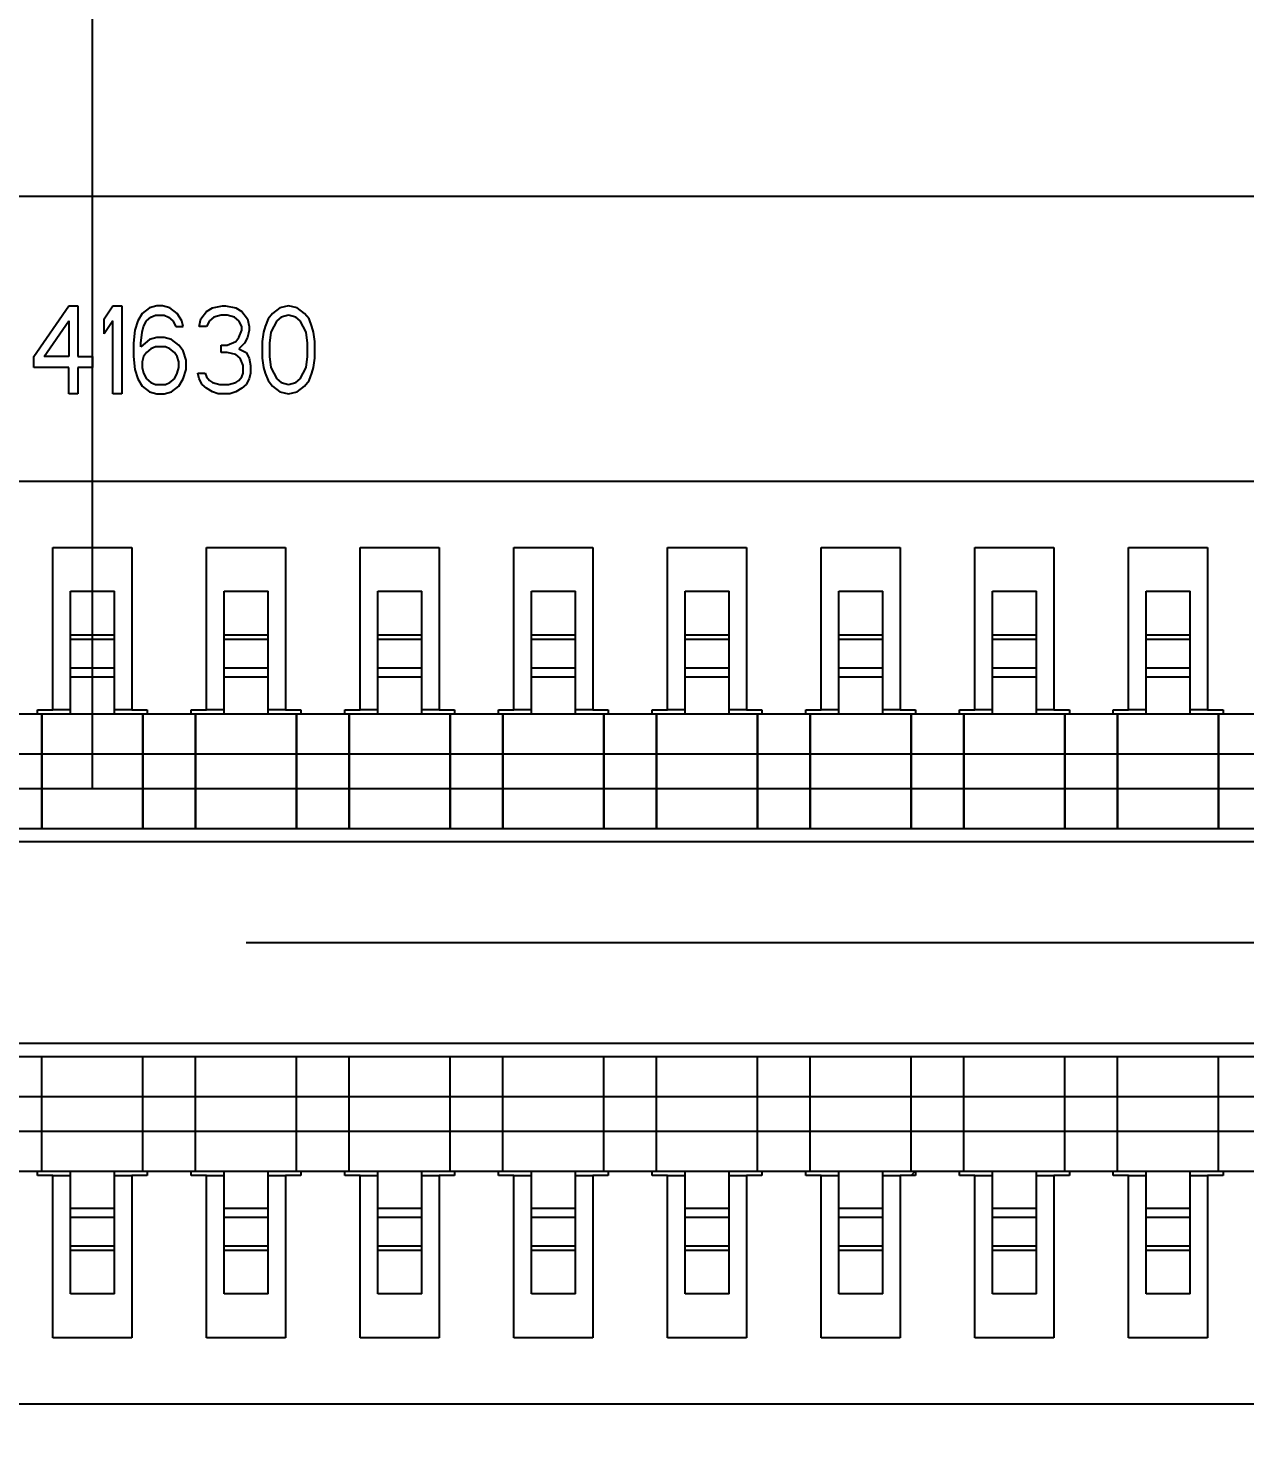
# Model space of a CAD drawing. Header units: millimetres. Extents: x 7 to 507, y -14 to 339.
# Drawn here: x 63.071 to 65.843, y 207.151 to 210.341 of the extents above; entities that cross this region are included whole.
import ezdxf

# ---------------------------------------------------------------- set-up
doc = ezdxf.new("R2010")
doc.units = ezdxf.units.MM
doc.header["$LTSCALE"] = 23.1
doc.layers.get('0').update_dxf_attribs({"linetype": 'CONTINUOUS'})
for name, color, linetype in [('01_ASM_ALL_AXIS', 7, 'CONTINUOUS'), ('_10438', 7, 'CONTINUOUS'), ('_139725', 7, 'CONTINUOUS'), ('_150206', 7, 'CONTINUOUS'), ('_15829', 7, 'CONTINUOUS'), ('_169248', 7, 'CONTINUOUS'), ('_205064', 7, 'CONTINUOUS'), ('_255766', 7, 'CONTINUOUS'), ('_298551', 7, 'CONTINUOUS'), ('_314864', 7, 'CONTINUOUS'), ('_329951', 7, 'CONTINUOUS'), ('_377435', 7, 'CONTINUOUS'), ('_395640', 7, 'CONTINUOUS'), ('_455281', 7, 'CONTINUOUS'), ('_510726', 7, 'CONTINUOUS'), ('_557848', 7, 'CONTINUOUS'), ('_563866', 7, 'CONTINUOUS'), ('_88577', 7, 'CONTINUOUS')]:
    doc.layers.add(name, color=color, linetype=linetype)
doc.styles.get("Standard").update_dxf_attribs({"font": 'simplex.shx', "width": 0.8})
doc.dimstyles.new('DIMSTYLE_1', dxfattribs={"dimtxt": 3, "dimasz": 3, "dimexe": 2, "dimexo": 0.35, "dimgap": 0.75, "dimtad": 1, "dimdec": 3, "dimzin": 0, "dimdsep": 46, "dimtxsty": 'Standard', "dimcen": 0.09, "dimadec": 3, "dimazin": 0, "dimtp": 0.001, "dimtm": 0.001, "dimtfac": 1, "dimtdec": 3, "dimtofl": 0, "dimtmove": 0, "dimatfit": 3, "dimfxl": 0, "dimtolj": 1, "dimtzin": 0, "dimarcsym": 0})

# ---------------------------------------------------------------- blocks, each defined once
blk = doc.blocks.new('_FILLED')
at = {"color": 0, "linetype": 'ByBlock'}
blk.add_solid([(0, 0), (-1, 0.1333), (-1, -0.1333)], dxfattribs=at)
blk = doc.blocks.new('*D1516')
at = {"color": 2}
for p, q in [((81.982, 209.9585), (81.982, 214.9585)), ((81.982, 214.9585), (81.982, 209.1085)), ((68.0154, 209.9585), (81.232, 209.9585)), ((81.232, 209.9585), (83.982, 209.9585)), ((81.982, 181.4911), (81.982, 209.1085)), ((63.5681, 208.2585), (81.232, 208.2585)), ((81.232, 208.2585), (83.982, 208.2585)), ((81.982, 208.2585), (81.982, 181.4911))]:
    blk.add_line(p, q, dxfattribs=at)
at = {"color": 2, "xscale": 3, "yscale": 3, "zscale": 3}
for p, rotation in [((81.982, 209.9585), 270), ((81.982, 208.2585), 90)]:
    blk.add_blockref('_FILLED', p, dxfattribs=dict(at, rotation=rotation))
blk = doc.blocks.new('*D1819')
at = {"color": 2}
for p, q in [((63.2181, 215.867), (63.2181, 217.117)), ((68.8681, 215.867), (68.8681, 217.117)), ((63.2181, 208.6085), (63.2181, 215.867)), ((68.8681, 209.1733), (68.8681, 215.867)), ((63.2181, 215.117), (31.2544, 215.117)), ((31.2544, 215.117), (66.0431, 215.117)), ((73.8681, 215.117), (66.0431, 215.117)), ((68.8681, 215.117), (73.8681, 215.117))]:
    blk.add_line(p, q, dxfattribs=at)
at = {"color": 2, "xscale": 3, "yscale": 3, "zscale": 3}
blk.add_blockref('_FILLED', (63.2181, 215.117), dxfattribs=at)
at = {"color": 2, "xscale": 3, "yscale": 3, "zscale": 3, "rotation": 180}
blk.add_blockref('_FILLED', (68.8681, 215.117), dxfattribs=at)

msp = doc.modelspace()

# ---------------------------------------------------------------- linework, layer by layer
at = {"color": 7}
msp.add_line((58.0681, 209.9585), (67.6654, 209.9585), dxfattribs=at)
at = {"color": 2}
for p, q in [((67.6981, 209.3085), (58.7381, 209.3085)), ((65.0828, 207.7285), (65.0931, 207.7388)), ((58.7381, 207.2085), (67.6981, 207.2085))]:
    msp.add_line(p, q, dxfattribs=at)
at = {"color": 4}
for p, q in [((63.1281, 208.7885), (63.1281, 209.1585)), ((63.1281, 209.1585), (63.3081, 209.1585)), ((63.3081, 209.1585), (63.3081, 208.7885)), ((63.4781, 208.7885), (63.4781, 209.1585)), ((63.4781, 209.1585), (63.6581, 209.1585)), ((63.6581, 209.1585), (63.6581, 208.7885)), ((63.8281, 208.7885), (63.8281, 209.1585)), ((63.8281, 209.1585), (64.0081, 209.1585)), ((64.0081, 209.1585), (64.0081, 208.7885)), ((64.1781, 208.7885), (64.1781, 209.1585)), ((64.1781, 209.1585), (64.3581, 209.1585)), ((64.3581, 209.1585), (64.3581, 208.7885)), ((64.5281, 208.7885), (64.5281, 209.1585)), ((64.5281, 209.1585), (64.7081, 209.1585)), ((64.7081, 209.1585), (64.7081, 208.7885)), ((64.8781, 208.7885), (64.8781, 209.1585)), ((64.8781, 209.1585), (65.0581, 209.1585)), ((65.0581, 209.1585), (65.0581, 208.7885)), ((65.2281, 208.7885), (65.2281, 209.1585)), ((65.2281, 209.1585), (65.4081, 209.1585)), ((65.4081, 209.1585), (65.4081, 208.7885)), ((65.5781, 208.7885), (65.5781, 209.1585)), ((65.5781, 209.1585), (65.7581, 209.1585)), ((65.7581, 209.1585), (65.7581, 208.7885)), ((63.1681, 208.7885), (63.1281, 208.7885)), ((63.3081, 208.7885), (63.2681, 208.7885)), ((63.5181, 208.7885), (63.4781, 208.7885)), ((63.6581, 208.7885), (63.6181, 208.7885)), ((63.8681, 208.7885), (63.8281, 208.7885)), ((64.0081, 208.7885), (63.9681, 208.7885)), ((64.2181, 208.7885), (64.1781, 208.7885)), ((64.3581, 208.7885), (64.3181, 208.7885)), ((64.5681, 208.7885), (64.5281, 208.7885)), ((64.7081, 208.7885), (64.6681, 208.7885)), ((64.9181, 208.7885), (64.8781, 208.7885)), ((65.0581, 208.7885), (65.0181, 208.7885)), ((65.2681, 208.7885), (65.2281, 208.7885)), ((65.4081, 208.7885), (65.3681, 208.7885)), ((65.6181, 208.7885), (65.5781, 208.7885)), ((65.7581, 208.7885), (65.7181, 208.7885)), ((63.1281, 207.3585), (63.1281, 207.7285)), ((63.1281, 207.7285), (63.1681, 207.7285)), ((63.2681, 207.7285), (63.3081, 207.7285)), ((63.3081, 207.7285), (63.3081, 207.3585)), ((63.4781, 207.3585), (63.4781, 207.7285)), ((63.4781, 207.7285), (63.5181, 207.7285)), ((63.6181, 207.7285), (63.6581, 207.7285)), ((63.6581, 207.7285), (63.6581, 207.3585)), ((63.8281, 207.3585), (63.8281, 207.7285)), ((63.8281, 207.7285), (63.8681, 207.7285)), ((63.9681, 207.7285), (64.0081, 207.7285)), ((64.0081, 207.7285), (64.0081, 207.3585)), ((64.1781, 207.3585), (64.1781, 207.7285)), ((64.1781, 207.7285), (64.2181, 207.7285)), ((64.3181, 207.7285), (64.3581, 207.7285)), ((64.3581, 207.7285), (64.3581, 207.3585)), ((64.5281, 207.3585), (64.5281, 207.7285)), ((64.5281, 207.7285), (64.5681, 207.7285)), ((64.6681, 207.7285), (64.7081, 207.7285)), ((64.7081, 207.7285), (64.7081, 207.3585)), ((64.8781, 207.3585), (64.8781, 207.7285)), ((64.8781, 207.7285), (64.9181, 207.7285)), ((65.0181, 207.7285), (65.0581, 207.7285)), ((65.0581, 207.7285), (65.0581, 207.3585)), ((65.2281, 207.3585), (65.2281, 207.7285)), ((65.2281, 207.7285), (65.2681, 207.7285)), ((65.3681, 207.7285), (65.4081, 207.7285)), ((65.4081, 207.7285), (65.4081, 207.3585)), ((65.5781, 207.3585), (65.5781, 207.7285)), ((65.5781, 207.7285), (65.6181, 207.7285)), ((65.7181, 207.7285), (65.7581, 207.7285)), ((65.7581, 207.7285), (65.7581, 207.3585)), ((63.3081, 207.3585), (63.1281, 207.3585)), ((63.6581, 207.3585), (63.4781, 207.3585)), ((64.0081, 207.3585), (63.8281, 207.3585)), ((64.3581, 207.3585), (64.1781, 207.3585)), ((64.7081, 207.3585), (64.5281, 207.3585)), ((65.0581, 207.3585), (64.8781, 207.3585)), ((65.4081, 207.3585), (65.2281, 207.3585)), ((65.7581, 207.3585), (65.5781, 207.3585))]:
    msp.add_line(p, q, dxfattribs=at)
at = {"color": 1}
for p, q in [((63.0931, 208.7785), (63.0931, 208.7885)), ((63.0931, 208.7885), (63.1281, 208.7885)), ((63.3081, 208.7885), (63.3431, 208.7885)), ((63.3431, 208.7885), (63.3431, 208.7785)), ((63.4431, 208.7785), (63.4431, 208.7885)), ((63.4431, 208.7885), (63.4781, 208.7885)), ((63.6581, 208.7885), (63.6931, 208.7885)), ((63.6931, 208.7885), (63.6931, 208.7785)), ((63.7931, 208.7785), (63.7931, 208.7885)), ((63.7931, 208.7885), (63.8281, 208.7885)), ((64.0081, 208.7885), (64.0431, 208.7885)), ((64.0431, 208.7885), (64.0431, 208.7785)), ((64.1431, 208.7785), (64.1431, 208.7885)), ((64.1431, 208.7885), (64.1781, 208.7885)), ((64.3581, 208.7885), (64.3931, 208.7885)), ((64.3931, 208.7885), (64.3931, 208.7785)), ((64.4931, 208.7785), (64.4931, 208.7885)), ((64.4931, 208.7885), (64.5281, 208.7885)), ((64.7081, 208.7885), (64.7431, 208.7885)), ((64.7431, 208.7885), (64.7431, 208.7785)), ((64.8431, 208.7785), (64.8431, 208.7885)), ((64.8431, 208.7885), (64.8781, 208.7885)), ((65.0581, 208.7885), (65.0931, 208.7885)), ((65.0931, 208.7885), (65.0931, 208.7785)), ((65.1931, 208.7785), (65.1931, 208.7885)), ((65.1931, 208.7885), (65.2281, 208.7885)), ((65.4081, 208.7885), (65.4431, 208.7885)), ((65.4431, 208.7885), (65.4431, 208.7785)), ((65.5431, 208.7785), (65.5431, 208.7885)), ((65.5431, 208.7885), (65.5781, 208.7885)), ((65.7581, 208.7885), (65.7931, 208.7885)), ((65.7931, 208.7885), (65.7931, 208.7785)), ((63.0931, 207.7285), (63.0931, 207.7385)), ((63.1281, 207.7285), (63.0931, 207.7285)), ((63.3431, 207.7285), (63.3081, 207.7285)), ((63.3431, 207.7385), (63.3431, 207.7285)), ((63.4431, 207.7285), (63.4431, 207.7385)), ((63.4781, 207.7285), (63.4431, 207.7285)), ((63.6931, 207.7285), (63.6581, 207.7285)), ((63.6931, 207.7385), (63.6931, 207.7285)), ((63.7931, 207.7285), (63.7931, 207.7385)), ((63.8281, 207.7285), (63.7931, 207.7285)), ((64.0431, 207.7285), (64.0081, 207.7285)), ((64.0431, 207.7385), (64.0431, 207.7285)), ((64.1431, 207.7285), (64.1431, 207.7385)), ((64.1781, 207.7285), (64.1431, 207.7285)), ((64.3931, 207.7285), (64.3581, 207.7285)), ((64.3931, 207.7385), (64.3931, 207.7285)), ((64.4931, 207.7285), (64.4931, 207.7385)), ((64.5281, 207.7285), (64.4931, 207.7285)), ((64.7431, 207.7285), (64.7081, 207.7285)), ((64.7431, 207.7385), (64.7431, 207.7285)), ((64.8431, 207.7285), (64.8431, 207.7385)), ((64.8781, 207.7285), (64.8431, 207.7285)), ((65.0931, 207.7285), (65.0581, 207.7285)), ((65.0931, 207.7385), (65.0931, 207.7285)), ((65.1931, 207.7285), (65.1931, 207.7385)), ((65.2281, 207.7285), (65.1931, 207.7285)), ((65.4431, 207.7285), (65.4081, 207.7285)), ((65.4431, 207.7385), (65.4431, 207.7285)), ((65.5431, 207.7285), (65.5431, 207.7385)), ((65.5781, 207.7285), (65.5431, 207.7285)), ((65.7931, 207.7285), (65.7581, 207.7285)), ((65.7931, 207.7385), (65.7931, 207.7285))]:
    msp.add_line(p, q, dxfattribs=at)
at = {"layer": '01_ASM_ALL_AXIS', "color": 4}
for p, q in [((63.0848, 209.5936), (63.1648, 209.7085)), ((63.1648, 209.7085), (63.1848, 209.7085)), ((63.1848, 209.7085), (63.1848, 209.5936)), ((63.2448, 209.6787), (63.2648, 209.7085)), ((63.2648, 209.7085), (63.2848, 209.7085)), ((63.2848, 209.7085), (63.2848, 209.5085)), ((63.3315, 209.6915), (63.3215, 209.6745)), ((63.3481, 209.7043), (63.3315, 209.6915)), ((63.3648, 209.7085), (63.3481, 209.7043)), ((63.3781, 209.7085), (63.3648, 209.7085)), ((63.3948, 209.7043), (63.3781, 209.7085)), ((63.4115, 209.6915), (63.3948, 209.7043)), ((63.4215, 209.6745), (63.4115, 209.6915)), ((63.4648, 209.6787), (63.4781, 209.6958)), ((63.4781, 209.6958), (63.4915, 209.7043)), ((63.4915, 209.7043), (63.5148, 209.7085)), ((63.5148, 209.7085), (63.5215, 209.7085)), ((63.5215, 209.7085), (63.5448, 209.7043)), ((63.5448, 209.7043), (63.5581, 209.6958)), ((63.5581, 209.6958), (63.5715, 209.6787)), ((63.6281, 209.6915), (63.6181, 209.6787)), ((63.6448, 209.7043), (63.6281, 209.6915)), ((63.6648, 209.7085), (63.6448, 209.7043)), ((63.6848, 209.7043), (63.6648, 209.7085)), ((63.7015, 209.6915), (63.6848, 209.7043)), ((63.7115, 209.6787), (63.7015, 209.6915)), ((63.1081, 209.5936), (63.1648, 209.6745)), ((63.1648, 209.6745), (63.1648, 209.5936)), ((63.2448, 209.6447), (63.2448, 209.6787)), ((63.2648, 209.6745), (63.2448, 209.6447)), ((63.2648, 209.5085), (63.2648, 209.6745)), ((63.3215, 209.6745), (63.3148, 209.6532)), ((63.3315, 209.649), (63.3348, 209.6617)), ((63.3348, 209.6617), (63.3415, 209.6745)), ((63.3415, 209.6745), (63.3515, 209.683)), ((63.3515, 209.683), (63.3615, 209.6873)), ((63.3615, 209.6873), (63.3815, 209.6873)), ((63.3815, 209.6873), (63.3915, 209.683)), ((63.3915, 209.683), (63.4015, 209.6745)), ((63.4015, 209.6745), (63.4081, 209.6617)), ((63.4081, 209.6617), (63.4248, 209.6617)), ((63.4248, 209.6617), (63.4215, 209.6745)), ((63.4615, 209.6617), (63.4648, 209.6787)), ((63.4781, 209.6617), (63.4615, 209.6617)), ((63.4848, 209.6745), (63.4781, 209.6617)), ((63.4948, 209.683), (63.4848, 209.6745)), ((63.5115, 209.6873), (63.4948, 209.683)), ((63.5248, 209.6873), (63.5115, 209.6873)), ((63.5415, 209.683), (63.5248, 209.6873)), ((63.5515, 209.6745), (63.5415, 209.683)), ((63.5581, 209.6617), (63.5515, 209.6745)), ((63.5581, 209.6532), (63.5581, 209.6617)), ((63.5715, 209.6787), (63.5748, 209.6617)), ((63.5748, 209.6617), (63.5748, 209.6532)), ((63.6115, 209.6617), (63.6081, 209.649)), ((63.6181, 209.6787), (63.6115, 209.6617)), ((63.6381, 209.6745), (63.6248, 209.649)), ((63.6481, 209.683), (63.6381, 209.6745)), ((63.6648, 209.6873), (63.6481, 209.683)), ((63.6815, 209.683), (63.6648, 209.6873)), ((63.6915, 209.6745), (63.6815, 209.683)), ((63.7048, 209.649), (63.6915, 209.6745)), ((63.7181, 209.6617), (63.7115, 209.6787)), ((63.7215, 209.649), (63.7181, 209.6617)), ((63.3148, 209.6532), (63.3115, 209.6234)), ((63.3281, 209.6234), (63.3315, 209.649)), ((63.3481, 209.6319), (63.3281, 209.6149)), ((63.3648, 209.6362), (63.3481, 209.6319)), ((63.3815, 209.6362), (63.3648, 209.6362)), ((63.3981, 209.6319), (63.3815, 209.6362)), ((63.4148, 209.6192), (63.3981, 209.6319)), ((63.5248, 209.6192), (63.5448, 209.6277)), ((63.5448, 209.6277), (63.5515, 209.6362)), ((63.5515, 209.6362), (63.5581, 209.6532)), ((63.5715, 209.6362), (63.5648, 209.6234)), ((63.5748, 209.6532), (63.5715, 209.6362)), ((63.6081, 209.649), (63.6048, 209.6277)), ((63.6048, 209.6277), (63.6048, 209.5894)), ((63.6248, 209.649), (63.6215, 209.6234)), ((63.7081, 209.6234), (63.7048, 209.649)), ((63.7248, 209.6277), (63.7215, 209.649)), ((63.7248, 209.5894), (63.7248, 209.6277)), ((63.3115, 209.6234), (63.3115, 209.5936)), ((63.3281, 209.6149), (63.3281, 209.6234)), ((63.3415, 209.6022), (63.3348, 209.5936)), ((63.3515, 209.6107), (63.3415, 209.6022)), ((63.3615, 209.6149), (63.3515, 209.6107)), ((63.3848, 209.6149), (63.3615, 209.6149)), ((63.3948, 209.6107), (63.3848, 209.6149)), ((63.4048, 209.6022), (63.3948, 209.6107)), ((63.4115, 209.5936), (63.4048, 209.6022)), ((63.4248, 209.6064), (63.4148, 209.6192)), ((63.4315, 209.5851), (63.4248, 209.6064)), ((63.5115, 209.6022), (63.5115, 209.6192)), ((63.5115, 209.6192), (63.5248, 209.6192)), ((63.5248, 209.6022), (63.5115, 209.6022)), ((63.5448, 209.5979), (63.5248, 209.6022)), ((63.5548, 209.5894), (63.5448, 209.5979)), ((63.5648, 209.6234), (63.5515, 209.6107)), ((63.5515, 209.6107), (63.5681, 209.6022)), ((63.5681, 209.6022), (63.5748, 209.5894)), ((63.6215, 209.6234), (63.6215, 209.5936)), ((63.7081, 209.5936), (63.7081, 209.6234)), ((63.0848, 209.5681), (63.0848, 209.5936)), ((63.1648, 209.5681), (63.0848, 209.5681)), ((63.1648, 209.5936), (63.1081, 209.5936)), ((63.1648, 209.5085), (63.1648, 209.5681)), ((63.1848, 209.5936), (63.2181, 209.5936)), ((63.1848, 209.5681), (63.1848, 209.5085)), ((63.2181, 209.5681), (63.1848, 209.5681)), ((63.2181, 209.5936), (63.2181, 209.5681)), ((63.3115, 209.5936), (63.3148, 209.5639)), ((63.3148, 209.5639), (63.3215, 209.5426)), ((63.3348, 209.5936), (63.3315, 209.5809)), ((63.3315, 209.5809), (63.3315, 209.5681)), ((63.3315, 209.5681), (63.3348, 209.5553)), ((63.4148, 209.5809), (63.4115, 209.5936)), ((63.4115, 209.5553), (63.4148, 209.5681)), ((63.4148, 209.5681), (63.4148, 209.5809)), ((63.4248, 209.5426), (63.4315, 209.5639)), ((63.4315, 209.5639), (63.4315, 209.5851)), ((63.5615, 209.5724), (63.5548, 209.5894)), ((63.5615, 209.5553), (63.5615, 209.5724)), ((63.5748, 209.5894), (63.5781, 209.5724)), ((63.5781, 209.5724), (63.5781, 209.5553)), ((63.6048, 209.5894), (63.6081, 209.5681)), ((63.6081, 209.5681), (63.6115, 209.5553)), ((63.6215, 209.5936), (63.6248, 209.5681)), ((63.6248, 209.5681), (63.6381, 209.5426)), ((63.6915, 209.5426), (63.7048, 209.5681)), ((63.7048, 209.5681), (63.7081, 209.5936)), ((63.7181, 209.5553), (63.7215, 209.5681)), ((63.7215, 209.5681), (63.7248, 209.5894)), ((63.3215, 209.5426), (63.3315, 209.5256)), ((63.3348, 209.5553), (63.3415, 209.5426)), ((63.3415, 209.5426), (63.3515, 209.5341)), ((63.3515, 209.5341), (63.3615, 209.5298)), ((63.3848, 209.5298), (63.3948, 209.5341)), ((63.3948, 209.5341), (63.4048, 209.5426)), ((63.4048, 209.5426), (63.4115, 209.5553)), ((63.4148, 209.5256), (63.4248, 209.5426)), ((63.4615, 209.5426), (63.4581, 209.5553)), ((63.4581, 209.5553), (63.4748, 209.5553)), ((63.4681, 209.5298), (63.4615, 209.5426)), ((63.4748, 209.5553), (63.4781, 209.5468)), ((63.4781, 209.5468), (63.4848, 209.5383)), ((63.4848, 209.5383), (63.4915, 209.5341)), ((63.4915, 209.5341), (63.5081, 209.5298)), ((63.5281, 209.5298), (63.5448, 209.5341)), ((63.5448, 209.5341), (63.5515, 209.5383)), ((63.5515, 209.5383), (63.5581, 209.5468)), ((63.5581, 209.5468), (63.5615, 209.5553)), ((63.5748, 209.5426), (63.5681, 209.5298)), ((63.5781, 209.5553), (63.5748, 209.5426)), ((63.6115, 209.5553), (63.6181, 209.5383)), ((63.6181, 209.5383), (63.6281, 209.5256)), ((63.6381, 209.5426), (63.6481, 209.5341)), ((63.6481, 209.5341), (63.6648, 209.5298)), ((63.6648, 209.5298), (63.6815, 209.5341)), ((63.6815, 209.5341), (63.6915, 209.5426)), ((63.7015, 209.5256), (63.7115, 209.5383)), ((63.7115, 209.5383), (63.7181, 209.5553)), ((63.1848, 209.5085), (63.1648, 209.5085)), ((63.2848, 209.5085), (63.2648, 209.5085)), ((63.3315, 209.5256), (63.3481, 209.5128)), ((63.3481, 209.5128), (63.3648, 209.5085)), ((63.3615, 209.5298), (63.3848, 209.5298)), ((63.3648, 209.5085), (63.3815, 209.5085)), ((63.3815, 209.5085), (63.3981, 209.5128)), ((63.3981, 209.5128), (63.4148, 209.5256)), ((63.4781, 209.5213), (63.4681, 209.5298)), ((63.4915, 209.5128), (63.4781, 209.5213)), ((63.5048, 209.5085), (63.4915, 209.5128)), ((63.5315, 209.5085), (63.5048, 209.5085)), ((63.5081, 209.5298), (63.5281, 209.5298)), ((63.5448, 209.5128), (63.5315, 209.5085)), ((63.5581, 209.5213), (63.5448, 209.5128)), ((63.5681, 209.5298), (63.5581, 209.5213)), ((63.6281, 209.5256), (63.6448, 209.5128)), ((63.6448, 209.5128), (63.6648, 209.5085)), ((63.6648, 209.5085), (63.6848, 209.5128)), ((63.6848, 209.5128), (63.7015, 209.5256))]:
    msp.add_line(p, q, dxfattribs=at)
at = {"layer": '_10438', "color": 7}
for p, q in [((64.1531, 207.7385), (64.1531, 207.9985)), ((64.3831, 207.9985), (64.1531, 207.9985)), ((64.3831, 207.7385), (64.3831, 207.9985)), ((64.1531, 207.7385), (64.3831, 207.7385)), ((64.2181, 207.4585), (64.2181, 207.7385)), ((64.3181, 207.4585), (64.3181, 207.7385)), ((64.3181, 207.4585), (64.2181, 207.4585))]:
    msp.add_line(p, q, dxfattribs=at)
at = {"layer": '_10438', "color": 9}
for p, q in [((64.1531, 207.9085), (64.3831, 207.9085)), ((64.3831, 207.8285), (64.1531, 207.8285)), ((64.3181, 207.6535), (64.2181, 207.6535)), ((64.2181, 207.6333), (64.3181, 207.6333)), ((64.3181, 207.5677), (64.2181, 207.5677)), ((64.2181, 207.5585), (64.3181, 207.5585))]:
    msp.add_line(p, q, dxfattribs=at)
at = {"layer": '_139725', "color": 7}
for p, q in [((63.1031, 208.7785), (62.9831, 208.7785)), ((63.1031, 208.7785), (63.1031, 208.5185)), ((63.3331, 208.5185), (63.3331, 208.7785)), ((63.4531, 208.7785), (63.3331, 208.7785)), ((63.4531, 208.7785), (63.4531, 208.5185)), ((63.6831, 208.5185), (63.6831, 208.7785)), ((63.8031, 208.7785), (63.6831, 208.7785)), ((63.8031, 208.7785), (63.8031, 208.5185)), ((64.0331, 208.5185), (64.0331, 208.7785)), ((64.1531, 208.7785), (64.0331, 208.7785)), ((64.1531, 208.7785), (64.1531, 208.5185)), ((64.3831, 208.5185), (64.3831, 208.7785)), ((64.5031, 208.7785), (64.3831, 208.7785)), ((64.5031, 208.7785), (64.5031, 208.5185)), ((64.7331, 208.5185), (64.7331, 208.7785)), ((64.8531, 208.7785), (64.7331, 208.7785)), ((64.8531, 208.7785), (64.8531, 208.5185)), ((65.0831, 208.5185), (65.0831, 208.7785)), ((65.2031, 208.7785), (65.0831, 208.7785)), ((65.2031, 208.7785), (65.2031, 208.5185)), ((65.4331, 208.5185), (65.4331, 208.7785)), ((65.5531, 208.7785), (65.4331, 208.7785)), ((65.5531, 208.7785), (65.5531, 208.5185)), ((65.7831, 208.5185), (65.7831, 208.7785)), ((65.9031, 208.7785), (65.7831, 208.7785)), ((62.9831, 208.5185), (63.1031, 208.5185)), ((63.3331, 208.5185), (63.4531, 208.5185)), ((63.6831, 208.5185), (63.8031, 208.5185)), ((64.0331, 208.5185), (64.1531, 208.5185)), ((64.3831, 208.5185), (64.5031, 208.5185)), ((64.7331, 208.5185), (64.8531, 208.5185)), ((65.0831, 208.5185), (65.2031, 208.5185)), ((65.4331, 208.5185), (65.5531, 208.5185)), ((65.7831, 208.5185), (65.9031, 208.5185)), ((58.5725, 208.4885), (67.8638, 208.4885)), ((67.8638, 208.0285), (58.5725, 208.0285)), ((63.1031, 207.9985), (62.9831, 207.9985)), ((63.1031, 207.7385), (63.1031, 207.9985)), ((63.3331, 207.7385), (63.3331, 207.9985)), ((63.4531, 207.9985), (63.3331, 207.9985)), ((63.4531, 207.7385), (63.4531, 207.9985)), ((63.6831, 207.7385), (63.6831, 207.9985)), ((63.8031, 207.9985), (63.6831, 207.9985)), ((63.8031, 207.7385), (63.8031, 207.9985)), ((64.0331, 207.7385), (64.0331, 207.9985)), ((64.1531, 207.9985), (64.0331, 207.9985)), ((64.1531, 207.7385), (64.1531, 207.9985)), ((64.3831, 207.7385), (64.3831, 207.9985)), ((64.5031, 207.9985), (64.3831, 207.9985)), ((64.5031, 207.7385), (64.5031, 207.9985)), ((64.7331, 207.7385), (64.7331, 207.9985)), ((64.8531, 207.9985), (64.7331, 207.9985)), ((64.8531, 207.7385), (64.8531, 207.9985)), ((65.0831, 207.7385), (65.0831, 207.9985)), ((65.2031, 207.9985), (65.0831, 207.9985)), ((65.2031, 207.7385), (65.2031, 207.9985)), ((65.4331, 207.7385), (65.4331, 207.9985)), ((65.5531, 207.9985), (65.4331, 207.9985)), ((65.5531, 207.7385), (65.5531, 207.9985)), ((65.7831, 207.7385), (65.7831, 207.9985)), ((65.9031, 207.9985), (65.7831, 207.9985)), ((62.9831, 207.7385), (63.1031, 207.7385)), ((63.3331, 207.7385), (63.4531, 207.7385)), ((63.6831, 207.7385), (63.8031, 207.7385)), ((64.0331, 207.7385), (64.1531, 207.7385)), ((64.3831, 207.7385), (64.5031, 207.7385)), ((64.7331, 207.7385), (64.8531, 207.7385)), ((65.0831, 207.7385), (65.2031, 207.7385)), ((65.4331, 207.7385), (65.5531, 207.7385)), ((65.7831, 207.7385), (65.9031, 207.7385))]:
    msp.add_line(p, q, dxfattribs=at)
at = {"layer": '_139725', "color": 9}
for p, q in [((62.9831, 208.6885), (63.1031, 208.6885)), ((63.3331, 208.6885), (63.4531, 208.6885)), ((63.6831, 208.6885), (63.8031, 208.6885)), ((64.0331, 208.6885), (64.1531, 208.6885)), ((64.3831, 208.6885), (64.5031, 208.6885)), ((64.7331, 208.6885), (64.8531, 208.6885)), ((65.0831, 208.6885), (65.2031, 208.6885)), ((65.4331, 208.6885), (65.5531, 208.6885)), ((65.7831, 208.6885), (65.9031, 208.6885)), ((63.1031, 208.6085), (62.9831, 208.6085)), ((63.4531, 208.6085), (63.3331, 208.6085)), ((63.8031, 208.6085), (63.6831, 208.6085)), ((64.1531, 208.6085), (64.0331, 208.6085)), ((64.5031, 208.6085), (64.3831, 208.6085)), ((64.8531, 208.6085), (64.7331, 208.6085)), ((65.2031, 208.6085), (65.0831, 208.6085)), ((65.5531, 208.6085), (65.4331, 208.6085)), ((65.9031, 208.6085), (65.7831, 208.6085)), ((62.9831, 207.9085), (63.1031, 207.9085)), ((63.3331, 207.9085), (63.4531, 207.9085)), ((63.6831, 207.9085), (63.8031, 207.9085)), ((64.0331, 207.9085), (64.1531, 207.9085)), ((64.3831, 207.9085), (64.5031, 207.9085)), ((64.7331, 207.9085), (64.8531, 207.9085)), ((65.0831, 207.9085), (65.2031, 207.9085)), ((65.4331, 207.9085), (65.5531, 207.9085)), ((65.7831, 207.9085), (65.9031, 207.9085)), ((63.1031, 207.8285), (62.9831, 207.8285)), ((63.4531, 207.8285), (63.3331, 207.8285)), ((63.8031, 207.8285), (63.6831, 207.8285)), ((64.1531, 207.8285), (64.0331, 207.8285)), ((64.5031, 207.8285), (64.3831, 207.8285)), ((64.8531, 207.8285), (64.7331, 207.8285)), ((65.2031, 207.8285), (65.0831, 207.8285)), ((65.5531, 207.8285), (65.4331, 207.8285)), ((65.9031, 207.8285), (65.7831, 207.8285))]:
    msp.add_line(p, q, dxfattribs=at)
at = {"layer": '_150206', "color": 7}
for p, q in [((65.6181, 208.7785), (65.6181, 209.0585)), ((65.6181, 209.0585), (65.7181, 209.0585)), ((65.7181, 208.7785), (65.7181, 209.0585)), ((65.5531, 208.5185), (65.5531, 208.7785)), ((65.7831, 208.7785), (65.5531, 208.7785)), ((65.7831, 208.7785), (65.7831, 208.5185)), ((65.5531, 208.5185), (65.7831, 208.5185))]:
    msp.add_line(p, q, dxfattribs=at)
at = {"layer": '_150206', "color": 9}
for p, q in [((65.7181, 208.9585), (65.6181, 208.9585)), ((65.6181, 208.9493), (65.7181, 208.9493)), ((65.7181, 208.8838), (65.6181, 208.8838)), ((65.6181, 208.8635), (65.7181, 208.8635)), ((65.5531, 208.6885), (65.7831, 208.6885)), ((65.7831, 208.6085), (65.5531, 208.6085))]:
    msp.add_line(p, q, dxfattribs=at)
at = {"layer": '_15829', "color": 7}
for p, q in [((64.5031, 207.7385), (64.5031, 207.9985)), ((64.7331, 207.9985), (64.5031, 207.9985)), ((64.7331, 207.7385), (64.7331, 207.9985)), ((64.5031, 207.7385), (64.7331, 207.7385)), ((64.5681, 207.4585), (64.5681, 207.7385)), ((64.6681, 207.4585), (64.6681, 207.7385)), ((64.6681, 207.4585), (64.5681, 207.4585))]:
    msp.add_line(p, q, dxfattribs=at)
at = {"layer": '_15829', "color": 9}
for p, q in [((64.5031, 207.9085), (64.7331, 207.9085)), ((64.7331, 207.8285), (64.5031, 207.8285)), ((64.6681, 207.6535), (64.5681, 207.6535)), ((64.5681, 207.6333), (64.6681, 207.6333)), ((64.6681, 207.5677), (64.5681, 207.5677)), ((64.5681, 207.5585), (64.6681, 207.5585))]:
    msp.add_line(p, q, dxfattribs=at)
at = {"layer": '_169248', "color": 7}
for p, q in [((63.4531, 207.7385), (63.4531, 207.9985)), ((63.6831, 207.9985), (63.4531, 207.9985)), ((63.6831, 207.7385), (63.6831, 207.9985)), ((63.4531, 207.7385), (63.6831, 207.7385)), ((63.5181, 207.4585), (63.5181, 207.7385)), ((63.6181, 207.4585), (63.6181, 207.7385)), ((63.6181, 207.4585), (63.5181, 207.4585))]:
    msp.add_line(p, q, dxfattribs=at)
at = {"layer": '_169248', "color": 9}
for p, q in [((63.4531, 207.9085), (63.6831, 207.9085)), ((63.6831, 207.8285), (63.4531, 207.8285)), ((63.6181, 207.6535), (63.5181, 207.6535)), ((63.5181, 207.6333), (63.6181, 207.6333)), ((63.6181, 207.5677), (63.5181, 207.5677)), ((63.5181, 207.5585), (63.6181, 207.5585))]:
    msp.add_line(p, q, dxfattribs=at)
at = {"layer": '_205064', "color": 7}
for p, q in [((65.5531, 207.7385), (65.5531, 207.9985)), ((65.7831, 207.9985), (65.5531, 207.9985)), ((65.7831, 207.7385), (65.7831, 207.9985)), ((65.5531, 207.7385), (65.7831, 207.7385)), ((65.6181, 207.4585), (65.6181, 207.7385)), ((65.7181, 207.4585), (65.7181, 207.7385)), ((65.7181, 207.4585), (65.6181, 207.4585))]:
    msp.add_line(p, q, dxfattribs=at)
at = {"layer": '_205064', "color": 9}
for p, q in [((65.5531, 207.9085), (65.7831, 207.9085)), ((65.7831, 207.8285), (65.5531, 207.8285)), ((65.7181, 207.6535), (65.6181, 207.6535)), ((65.6181, 207.6333), (65.7181, 207.6333)), ((65.7181, 207.5677), (65.6181, 207.5677)), ((65.6181, 207.5585), (65.7181, 207.5585))]:
    msp.add_line(p, q, dxfattribs=at)
at = {"layer": '_255766', "color": 7}
for p, q in [((63.1031, 207.7385), (63.1031, 207.9985)), ((63.3331, 207.9985), (63.1031, 207.9985)), ((63.3331, 207.7385), (63.3331, 207.9985)), ((63.1031, 207.7385), (63.3331, 207.7385)), ((63.1681, 207.4585), (63.1681, 207.7385)), ((63.2681, 207.4585), (63.2681, 207.7385)), ((63.2681, 207.4585), (63.1681, 207.4585))]:
    msp.add_line(p, q, dxfattribs=at)
at = {"layer": '_255766', "color": 9}
for p, q in [((63.1031, 207.9085), (63.3331, 207.9085)), ((63.3331, 207.8285), (63.1031, 207.8285)), ((63.2681, 207.6535), (63.1681, 207.6535)), ((63.1681, 207.6333), (63.2681, 207.6333)), ((63.2681, 207.5677), (63.1681, 207.5677)), ((63.1681, 207.5585), (63.2681, 207.5585))]:
    msp.add_line(p, q, dxfattribs=at)
at = {"layer": '_298551', "color": 7}
for p, q in [((65.2681, 208.7785), (65.2681, 209.0585)), ((65.2681, 209.0585), (65.3681, 209.0585)), ((65.3681, 208.7785), (65.3681, 209.0585)), ((65.2031, 208.5185), (65.2031, 208.7785)), ((65.4331, 208.7785), (65.2031, 208.7785)), ((65.4331, 208.7785), (65.4331, 208.5185)), ((65.2031, 208.5185), (65.4331, 208.5185))]:
    msp.add_line(p, q, dxfattribs=at)
at = {"layer": '_298551', "color": 9}
for p, q in [((65.3681, 208.9585), (65.2681, 208.9585)), ((65.2681, 208.9493), (65.3681, 208.9493)), ((65.3681, 208.8838), (65.2681, 208.8838)), ((65.2681, 208.8635), (65.3681, 208.8635)), ((65.2031, 208.6885), (65.4331, 208.6885)), ((65.4331, 208.6085), (65.2031, 208.6085))]:
    msp.add_line(p, q, dxfattribs=at)
at = {"layer": '_314864', "color": 7}
for p, q in [((63.1681, 208.7785), (63.1681, 209.0585)), ((63.1681, 209.0585), (63.2681, 209.0585)), ((63.2681, 208.7785), (63.2681, 209.0585)), ((63.1031, 208.5185), (63.1031, 208.7785)), ((63.3331, 208.7785), (63.1031, 208.7785)), ((63.3331, 208.7785), (63.3331, 208.5185)), ((63.1031, 208.5185), (63.3331, 208.5185))]:
    msp.add_line(p, q, dxfattribs=at)
at = {"layer": '_314864', "color": 9}
for p, q in [((63.2681, 208.9585), (63.1681, 208.9585)), ((63.1681, 208.9493), (63.2681, 208.9493)), ((63.2681, 208.8838), (63.1681, 208.8838)), ((63.1681, 208.8635), (63.2681, 208.8635)), ((63.1031, 208.6885), (63.3331, 208.6885)), ((63.3331, 208.6085), (63.1031, 208.6085))]:
    msp.add_line(p, q, dxfattribs=at)
at = {"layer": '_329951', "color": 7}
for p, q in [((64.5681, 208.7785), (64.5681, 209.0585)), ((64.5681, 209.0585), (64.6681, 209.0585)), ((64.6681, 208.7785), (64.6681, 209.0585)), ((64.5031, 208.5185), (64.5031, 208.7785)), ((64.7331, 208.7785), (64.5031, 208.7785)), ((64.7331, 208.7785), (64.7331, 208.5185)), ((64.5031, 208.5185), (64.7331, 208.5185))]:
    msp.add_line(p, q, dxfattribs=at)
at = {"layer": '_329951', "color": 9}
for p, q in [((64.6681, 208.9585), (64.5681, 208.9585)), ((64.5681, 208.9493), (64.6681, 208.9493)), ((64.6681, 208.8838), (64.5681, 208.8838)), ((64.5681, 208.8635), (64.6681, 208.8635)), ((64.5031, 208.6885), (64.7331, 208.6885)), ((64.7331, 208.6085), (64.5031, 208.6085))]:
    msp.add_line(p, q, dxfattribs=at)
at = {"layer": '_377435', "color": 7}
for p, q in [((64.8531, 207.7385), (64.8531, 207.9985)), ((65.0831, 207.9985), (64.8531, 207.9985)), ((65.0831, 207.7385), (65.0831, 207.9985)), ((64.8531, 207.7385), (65.0831, 207.7385)), ((64.9181, 207.4585), (64.9181, 207.7385)), ((65.0181, 207.4585), (65.0181, 207.7385)), ((65.0181, 207.4585), (64.9181, 207.4585))]:
    msp.add_line(p, q, dxfattribs=at)
at = {"layer": '_377435', "color": 9}
for p, q in [((64.8531, 207.9085), (65.0831, 207.9085)), ((65.0831, 207.8285), (64.8531, 207.8285)), ((65.0181, 207.6535), (64.9181, 207.6535)), ((64.9181, 207.6333), (65.0181, 207.6333)), ((65.0181, 207.5677), (64.9181, 207.5677)), ((64.9181, 207.5585), (65.0181, 207.5585))]:
    msp.add_line(p, q, dxfattribs=at)
at = {"layer": '_395640', "color": 7}
for p, q in [((64.2181, 208.7785), (64.2181, 209.0585)), ((64.2181, 209.0585), (64.3181, 209.0585)), ((64.3181, 208.7785), (64.3181, 209.0585)), ((64.1531, 208.5185), (64.1531, 208.7785)), ((64.3831, 208.7785), (64.1531, 208.7785)), ((64.3831, 208.7785), (64.3831, 208.5185)), ((64.1531, 208.5185), (64.3831, 208.5185))]:
    msp.add_line(p, q, dxfattribs=at)
at = {"layer": '_395640', "color": 9}
for p, q in [((64.3181, 208.9585), (64.2181, 208.9585)), ((64.2181, 208.9493), (64.3181, 208.9493)), ((64.3181, 208.8838), (64.2181, 208.8838)), ((64.2181, 208.8635), (64.3181, 208.8635)), ((64.1531, 208.6885), (64.3831, 208.6885)), ((64.3831, 208.6085), (64.1531, 208.6085))]:
    msp.add_line(p, q, dxfattribs=at)
at = {"layer": '_455281', "color": 7}
for p, q in [((64.9181, 208.7785), (64.9181, 209.0585)), ((64.9181, 209.0585), (65.0181, 209.0585)), ((65.0181, 208.7785), (65.0181, 209.0585)), ((64.8531, 208.5185), (64.8531, 208.7785)), ((65.0831, 208.7785), (64.8531, 208.7785)), ((65.0831, 208.7785), (65.0831, 208.5185)), ((64.8531, 208.5185), (65.0831, 208.5185))]:
    msp.add_line(p, q, dxfattribs=at)
at = {"layer": '_455281', "color": 9}
for p, q in [((65.0181, 208.9585), (64.9181, 208.9585)), ((64.9181, 208.9493), (65.0181, 208.9493)), ((65.0181, 208.8838), (64.9181, 208.8838)), ((64.9181, 208.8635), (65.0181, 208.8635)), ((64.8531, 208.6885), (65.0831, 208.6885)), ((65.0831, 208.6085), (64.8531, 208.6085))]:
    msp.add_line(p, q, dxfattribs=at)
at = {"layer": '_510726', "color": 7}
for p, q in [((63.8031, 207.7385), (63.8031, 207.9985)), ((64.0331, 207.9985), (63.8031, 207.9985)), ((64.0331, 207.7385), (64.0331, 207.9985)), ((63.8031, 207.7385), (64.0331, 207.7385)), ((63.8681, 207.4585), (63.8681, 207.7385)), ((63.9681, 207.4585), (63.9681, 207.7385)), ((63.9681, 207.4585), (63.8681, 207.4585))]:
    msp.add_line(p, q, dxfattribs=at)
at = {"layer": '_510726', "color": 9}
for p, q in [((63.8031, 207.9085), (64.0331, 207.9085)), ((64.0331, 207.8285), (63.8031, 207.8285)), ((63.9681, 207.6535), (63.8681, 207.6535)), ((63.8681, 207.6333), (63.9681, 207.6333)), ((63.9681, 207.5677), (63.8681, 207.5677)), ((63.8681, 207.5585), (63.9681, 207.5585))]:
    msp.add_line(p, q, dxfattribs=at)
at = {"layer": '_557848', "color": 7}
for p, q in [((65.2031, 207.7385), (65.2031, 207.9985)), ((65.4331, 207.9985), (65.2031, 207.9985)), ((65.4331, 207.7385), (65.4331, 207.9985)), ((65.2031, 207.7385), (65.4331, 207.7385)), ((65.2681, 207.4585), (65.2681, 207.7385)), ((65.3681, 207.4585), (65.3681, 207.7385)), ((65.3681, 207.4585), (65.2681, 207.4585))]:
    msp.add_line(p, q, dxfattribs=at)
at = {"layer": '_557848', "color": 9}
for p, q in [((65.2031, 207.9085), (65.4331, 207.9085)), ((65.4331, 207.8285), (65.2031, 207.8285)), ((65.3681, 207.6535), (65.2681, 207.6535)), ((65.2681, 207.6333), (65.3681, 207.6333)), ((65.3681, 207.5677), (65.2681, 207.5677)), ((65.2681, 207.5585), (65.3681, 207.5585))]:
    msp.add_line(p, q, dxfattribs=at)
at = {"layer": '_563866', "color": 7}
for p, q in [((63.8681, 208.7785), (63.8681, 209.0585)), ((63.8681, 209.0585), (63.9681, 209.0585)), ((63.9681, 208.7785), (63.9681, 209.0585)), ((63.8031, 208.5185), (63.8031, 208.7785)), ((64.0331, 208.7785), (63.8031, 208.7785)), ((64.0331, 208.7785), (64.0331, 208.5185)), ((63.8031, 208.5185), (64.0331, 208.5185))]:
    msp.add_line(p, q, dxfattribs=at)
at = {"layer": '_563866', "color": 9}
for p, q in [((63.9681, 208.9585), (63.8681, 208.9585)), ((63.8681, 208.9493), (63.9681, 208.9493)), ((63.9681, 208.8838), (63.8681, 208.8838)), ((63.8681, 208.8635), (63.9681, 208.8635)), ((63.8031, 208.6885), (64.0331, 208.6885)), ((64.0331, 208.6085), (63.8031, 208.6085))]:
    msp.add_line(p, q, dxfattribs=at)
at = {"layer": '_88577', "color": 7}
for p, q in [((63.5181, 208.7785), (63.5181, 209.0585)), ((63.5181, 209.0585), (63.6181, 209.0585)), ((63.6181, 208.7785), (63.6181, 209.0585)), ((63.4531, 208.5185), (63.4531, 208.7785)), ((63.6831, 208.7785), (63.4531, 208.7785)), ((63.6831, 208.7785), (63.6831, 208.5185)), ((63.4531, 208.5185), (63.6831, 208.5185))]:
    msp.add_line(p, q, dxfattribs=at)
at = {"layer": '_88577', "color": 9}
for p, q in [((63.6181, 208.9585), (63.5181, 208.9585)), ((63.5181, 208.9493), (63.6181, 208.9493)), ((63.6181, 208.8838), (63.5181, 208.8838)), ((63.5181, 208.8635), (63.6181, 208.8635)), ((63.4531, 208.6885), (63.6831, 208.6885)), ((63.6831, 208.6085), (63.4531, 208.6085))]:
    msp.add_line(p, q, dxfattribs=at)

# ---------------------------------------------------------------- dimensions: what is measured, and where the dimension line sits
at = {"color": 2}
for base, p1, angle, text, picture, middle in [((63.2181, 215.117), (68.8681, 208.8233), 180, '5.65{\\fSymbol_ASME;\\W1.0;±}0.02', '*D1819', (31.2544, 215.117)), ((81.982, 208.2585), (67.6654, 209.9585), 270, '*1.70{\\fSymbol_ASME;\\W1.0;±}0.20', '*D1516', (81.982, 181.4911))]:
    dim = msp.add_linear_dim(base=base, p1=p1, p2=(63.2181, 208.2585), angle=angle, text=text, dimstyle='DIMSTYLE_1', dxfattribs=at)
    dim.commit()
    dim.dimension.update_dxf_attribs({"geometry": picture, "text_midpoint": middle, "dimtype": 160})

doc.saveas('drawing.dxf')
